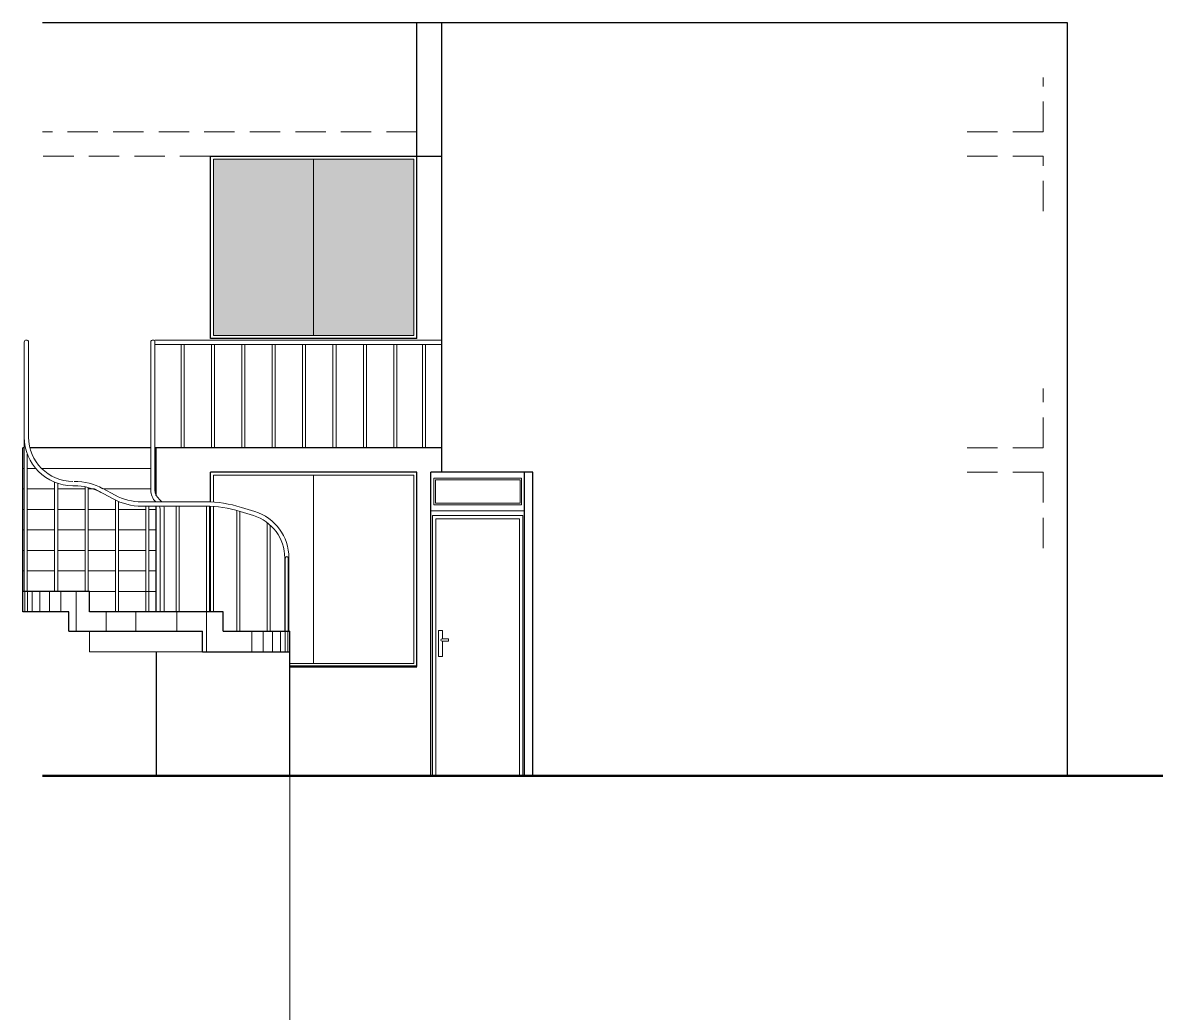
# Model space of a CAD drawing. Header units: millimetres. Extents: x 2033 to 2295, y 1536 to 1691.
# Drawn here: x 2180.61 to 2189.95, y 1559.63 to 1567.78 of the extents above; entities that cross this region are included whole.
import ezdxf

# ---------------------------------------------------------------- set-up
doc = ezdxf.new("R2010")
doc.units = ezdxf.units.MM
doc.linetypes.add('RAYITAS', pattern=[0.375, 0.25, -0.125])
for name, color, linetype, lineweight in [('Detalles', 245, 'Continuous', 13), ('muro bajo', 61, 'Continuous', 30), ('muroalto', 12, 'Continuous', 50), ('murolejos', 73, 'Continuous', 18), ('MUROS BAJOS', 80, 'Continuous', 25), ('Puertas y ventanas', 163, 'Continuous', 5), ('Texturas', 8, 'Continuous', 0)]:
    doc.layers.add(name, color=color, linetype=linetype, lineweight=lineweight)

msp = doc.modelspace()

# ---------------------------------------------------------------- hatches: boundary and pattern name
at = {"layer": 'Detalles', "linetype": 'Continuous'}
h = msp.add_hatch(color=256, dxfattribs=at)
h.dxf.hatch_style = 1
h.set_gradient(color1=(127, 191, 255), one_color=1, tint=1, name='CYLINDER')
h.paths.add_polyline_path([(2183.0095, 1566.6571), (2182.1845, 1566.6571), (2182.1845, 1565.2071), (2183.0095, 1565.2071)])
h.paths.add_polyline_path([(2183.8345, 1566.6571), (2183.0095, 1566.6571), (2183.0095, 1565.2071), (2183.8345, 1565.2071)])

# ---------------------------------------------------------------- linework, layer by layer
for p, q in [((2183.0095, 1565.2071), (2183.0095, 1566.6571)), ((2184.0645, 1565.1671), (2181.7037, 1565.1671)), ((2184.0645, 1565.1321), (2181.7037, 1565.1321)), ((2183.0095, 1564.0571), (2183.0095, 1562.5071)), ((2181.0387, 1563.9704), (2181.0277, 1563.9704)), ((2181.205, 1563.9439), (2181.3582, 1563.8616)), ((2181.2753, 1563.9459), (2181.3748, 1563.8925)), ((2182.1182, 1563.8371), (2181.5948, 1563.8371)), ((2182.1182, 1563.8021), (2181.5948, 1563.8021)), ((2182.4041, 1563.7588), (2182.5147, 1563.7245)), ((2182.4145, 1563.7922), (2182.5251, 1563.7579)), ((2182.7715, 1563.3759), (2182.7715, 1562.7717)), ((2182.8145, 1552.4048), (2182.8145, 1562.0431))]:
    msp.add_line(p, q, dxfattribs=at)
at = {"layer": 'Detalles'}
for p, q in [((2180.6277, 1564.3704), (2180.6277, 1565.1521)), ((2180.6627, 1564.3704), (2180.6627, 1565.1521)), ((2181.6687, 1563.9345), (2181.6687, 1565.1521)), ((2181.7037, 1563.9345), (2181.7037, 1565.1521)), ((2181.9187, 1564.2821), (2181.9187, 1565.1321)), ((2181.9437, 1564.2821), (2181.9437, 1565.1321)), ((2182.1688, 1564.2821), (2182.1688, 1565.1321)), ((2182.1938, 1564.2821), (2182.1938, 1565.1321)), ((2182.4187, 1564.2821), (2182.4187, 1565.1321)), ((2182.4187, 1564.2821), (2182.4187, 1565.1321)), ((2182.4437, 1564.2821), (2182.4437, 1565.1321)), ((2182.4437, 1564.2821), (2182.4437, 1565.1321)), ((2182.6688, 1564.2821), (2182.6688, 1565.1321)), ((2182.6938, 1564.2821), (2182.6938, 1565.1321)), ((2182.9187, 1564.2821), (2182.9187, 1565.1321)), ((2182.9187, 1564.2821), (2182.9187, 1565.1321)), ((2182.9437, 1564.2821), (2182.9437, 1565.1321)), ((2182.9437, 1564.2821), (2182.9437, 1565.1321)), ((2183.1687, 1564.2821), (2183.1687, 1565.1321)), ((2183.1687, 1564.2821), (2183.1687, 1565.1321)), ((2183.1937, 1564.2821), (2183.1937, 1565.1321)), ((2183.1937, 1564.2821), (2183.1937, 1565.1321)), ((2183.4187, 1564.2821), (2183.4187, 1565.1321)), ((2183.4437, 1564.2821), (2183.4437, 1565.1321)), ((2183.6687, 1564.2821), (2183.6687, 1565.1321)), ((2183.6937, 1564.2821), (2183.6937, 1565.1321)), ((2183.9067, 1564.2821), (2183.9067, 1565.1321)), ((2183.9317, 1564.2821), (2183.9317, 1565.1321)), ((2180.6277, 1563.1004), (2180.6277, 1564.3703)), ((2180.6527, 1563.1004), (2180.6527, 1564.2312)), ((2180.8777, 1563.1004), (2180.8777, 1563.9996)), ((2180.9027, 1563.1004), (2180.9027, 1563.9904)), ((2181.1278, 1563.1004), (2181.1278, 1563.9618)), ((2181.1528, 1563.1004), (2181.1528, 1563.9562)), ((2181.3777, 1562.9321), (2181.3777, 1563.8517)), ((2181.4027, 1562.9321), (2181.4027, 1563.8405)), ((2181.6278, 1562.9321), (2181.6278, 1563.8021)), ((2181.6528, 1562.9321), (2181.6528, 1563.8021)), ((2181.745, 1562.9321), (2181.745, 1563.7773)), ((2181.78, 1562.9321), (2181.78, 1563.7773)), ((2181.8778, 1562.9321), (2181.8778, 1563.8021)), ((2181.9028, 1562.9321), (2181.9028, 1563.8021)), ((2182.1277, 1562.9321), (2182.1277, 1563.8021)), ((2182.1527, 1562.9321), (2182.1527, 1563.8021)), ((2182.3778, 1562.7717), (2182.3778, 1563.767)), ((2182.4028, 1562.7717), (2182.4028, 1563.7592)), ((2182.6278, 1562.7717), (2182.6278, 1563.6662)), ((2182.6528, 1562.7717), (2182.6528, 1563.6453)), ((2182.7759, 1562.7717), (2182.7759, 1563.3744)), ((2182.8009, 1562.7717), (2182.8009, 1563.3744)), ((2182.8065, 1562.7717), (2182.8065, 1563.3759))]:
    msp.add_line(p, q, dxfattribs=at)
at = {"layer": 'Detalles', "linetype": 'Continuous'}
msp.add_lwpolyline([(2182.1845, 1565.2071), (2183.8345, 1565.2071), (2183.8345, 1566.6571), (2182.1845, 1566.6571)], close=True, dxfattribs=at)
for points in [[(2182.1845, 1563.8349), (2182.1845, 1564.0571), (2183.8345, 1564.0571), (2183.8345, 1562.5071), (2182.8145, 1562.5071)], [(2182.1845, 1562.9321), (2182.1845, 1563.7998)]]:
    msp.add_lwpolyline(points, dxfattribs=at)
for centre, radius, start, end in [((2180.6452, 1565.1521), 0.0175, 0, 180), ((2181.6862, 1565.1521), 0.0175, 0, 180), ((2181.0277, 1564.3704), 0.4, 180, 270), ((2181.0277, 1564.3704), 0.365, 180, 270), ((2181.0387, 1563.5054), 0.5, 61.75864, 90), ((2181.0387, 1563.5054), 0.465, 61.75864, 90), ((2181.5948, 1564.3021), 0.5, 241.75864, 270), ((2181.5948, 1564.3021), 0.465, 241.75864, 270), ((2181.8037, 1563.9345), 0.135, 180, 226.1526), ((2181.8037, 1563.9345), 0.1, 180, 231.7774), ((2181.68, 1563.7773), 0.1, 36.69983, 51.7774), ((2181.68, 1563.7773), 0.065, 0, 22.39305), ((2181.68, 1563.7773), 0.1, 0, 14.33689), ((2182.1182, 1562.8371), 1, 72.76575, 90), ((2182.1182, 1562.8371), 0.965, 72.76575, 90), ((2182.4065, 1563.3759), 0.4, 360, 72.76575), ((2182.4065, 1563.3759), 0.365, 360, 72.76575), ((2182.7884, 1563.3744), 0.0125, 0, 180)]:
    msp.add_arc(centre, radius, start, end, dxfattribs=at)
at = {"layer": 'muro bajo', "linetype": 'Continuous'}
for p, q in [((2189.2145, 1567.7821), (2183.8595, 1567.7821)), ((2183.8595, 1566.6821), (2183.8595, 1567.7821)), ((2184.0645, 1564.0821), (2184.0645, 1567.7821)), ((2189.2145, 1561.5821), (2189.2145, 1567.7821)), ((2182.1595, 1565.1821), (2182.1595, 1566.6821)), ((2182.1595, 1566.6821), (2183.8595, 1566.6821)), ((2183.8595, 1565.1821), (2183.8595, 1566.6821)), ((2183.8595, 1566.6821), (2184.0645, 1566.6821)), ((2183.8595, 1565.1821), (2182.1595, 1565.1821)), ((2180.6145, 1562.9321), (2180.6145, 1564.2821)), ((2180.6277, 1564.2821), (2180.6145, 1564.2821)), ((2181.6687, 1564.2821), (2180.6735, 1564.2821)), ((2181.6687, 1564.2821), (2180.778, 1564.2821)), ((2184.0645, 1564.2821), (2181.7037, 1564.2821)), ((2181.7145, 1564.2821), (2181.7037, 1564.2821)), ((2181.7145, 1563.8894), (2181.7145, 1564.2821)), ((2182.1595, 1563.8363), (2182.1595, 1564.0821)), ((2183.8595, 1564.0821), (2182.1595, 1564.0821)), ((2183.8595, 1562.4821), (2183.8595, 1564.0821)), ((2183.9755, 1561.5821), (2183.9755, 1564.0821)), ((2184.8145, 1564.0821), (2183.9755, 1564.0821)), ((2184.7445, 1561.5821), (2184.7445, 1564.0821)), ((2184.8145, 1561.5821), (2184.8145, 1564.0821)), ((2181.7145, 1562.9321), (2181.7145, 1563.8021)), ((2182.1595, 1562.9321), (2182.1595, 1563.8012)), ((2181.1645, 1563.1004), (2180.6145, 1563.1004)), ((2181.1645, 1562.9321), (2181.1645, 1563.1004)), ((2180.9958, 1562.9321), (2180.6145, 1562.9321)), ((2180.9958, 1562.7717), (2180.9958, 1562.9321)), ((2182.2645, 1562.9321), (2181.1645, 1562.9321)), ((2182.2645, 1562.7717), (2182.2645, 1562.9321)), ((2180.9958, 1562.7717), (2182.0958, 1562.7717)), ((2182.0958, 1562.603), (2182.0958, 1562.7717)), ((2182.2645, 1562.7717), (2182.8145, 1562.7717)), ((2182.8145, 1561.5821), (2182.8145, 1562.7717)), ((2181.7145, 1562.603), (2181.7145, 1561.5821)), ((2182.0958, 1562.603), (2182.8145, 1562.603)), ((2180.9794, 1561.5821), (2183.8011, 1561.5821))]:
    msp.add_line(p, q, dxfattribs=at)
at = {"layer": 'muroalto', "linetype": 'Continuous'}
for p, q in [((2183.8595, 1562.4821), (2182.8145, 1562.4821)), ((2192.6933, 1561.5821), (2180.778, 1561.5821))]:
    msp.add_line(p, q, dxfattribs=at)
at = {"layer": 'murolejos', "linetype": 'Continuous'}
for p, q in [((2180.6277, 1564.1126), (2180.6145, 1564.1126)), ((2180.7218, 1564.1126), (2180.6527, 1564.1126)), ((2181.6687, 1564.1126), (2180.7693, 1564.1126)), ((2181.7145, 1564.1126), (2181.7037, 1564.1126)), ((2180.6277, 1563.9439), (2180.6145, 1563.9439)), ((2180.8777, 1563.9439), (2180.6527, 1563.9439)), ((2181.1278, 1563.9439), (2180.9027, 1563.9439)), ((2181.205, 1563.9439), (2181.1528, 1563.9439)), ((2181.6687, 1563.9439), (2181.279, 1563.9439)), ((2181.7145, 1563.9439), (2181.7037, 1563.9439)), ((2180.6277, 1563.7752), (2180.6145, 1563.7752)), ((2180.8777, 1563.7752), (2180.6527, 1563.7752)), ((2181.1278, 1563.7752), (2180.9027, 1563.7752)), ((2181.3777, 1563.7752), (2181.1528, 1563.7752)), ((2181.6278, 1563.7752), (2181.4027, 1563.7752)), ((2181.7145, 1563.7752), (2181.6528, 1563.7752)), ((2180.6277, 1563.6065), (2180.6145, 1563.6065)), ((2180.8777, 1563.6065), (2180.6527, 1563.6065)), ((2181.1278, 1563.6065), (2180.9027, 1563.6065)), ((2181.3777, 1563.6065), (2181.1528, 1563.6065)), ((2181.6278, 1563.6065), (2181.4027, 1563.6065)), ((2181.7145, 1563.6065), (2181.6528, 1563.6065)), ((2180.6277, 1563.4378), (2180.6145, 1563.4378)), ((2180.8777, 1563.4378), (2180.6527, 1563.4378)), ((2181.1278, 1563.4378), (2180.9027, 1563.4378)), ((2181.3777, 1563.4378), (2181.1528, 1563.4378)), ((2181.6278, 1563.4378), (2181.4027, 1563.4378)), ((2181.7145, 1563.4378), (2181.6528, 1563.4378)), ((2180.6277, 1563.2691), (2180.6145, 1563.2691)), ((2180.8777, 1563.2691), (2180.6527, 1563.2691)), ((2181.1278, 1563.2691), (2180.9027, 1563.2691)), ((2181.3777, 1563.2691), (2181.1528, 1563.2691)), ((2181.6278, 1563.2691), (2181.4027, 1563.2691)), ((2181.7145, 1563.2691), (2181.6528, 1563.2691)), ((2181.1645, 1563.1004), (2181.3777, 1563.1004)), ((2181.4027, 1563.1004), (2181.7145, 1563.1004)), ((2181.1645, 1562.603), (2181.1645, 1562.7717)), ((2181.1645, 1562.603), (2182.0958, 1562.603))]:
    msp.add_line(p, q, dxfattribs=at)
at = {"layer": 'MUROS BAJOS', "linetype": 'Continuous'}
msp.add_line((2183.8595, 1567.7821), (2180.778, 1567.7821), dxfattribs=at)
at = {"layer": 'Puertas y ventanas'}
for p, q in [((2183.9755, 1561.5821), (2183.9755, 1564.0821)), ((2184.722, 1564.0332), (2183.998, 1564.0332)), ((2183.998, 1564.0332), (2183.998, 1563.8134)), ((2184.722, 1564.0332), (2184.722, 1563.8134)), ((2184.7445, 1561.5821), (2184.7445, 1564.0821)), ((2184.7086, 1564.0197), (2184.0114, 1564.0197)), ((2184.0114, 1564.0197), (2184.0114, 1563.8268)), ((2184.7086, 1564.0197), (2184.7086, 1563.8268)), ((2183.9755, 1563.7645), (2184.7445, 1563.7645)), ((2183.9755, 1563.7645), (2184.7445, 1563.7645)), ((2183.998, 1563.8134), (2184.722, 1563.8134)), ((2184.0114, 1563.8268), (2184.7086, 1563.8268)), ((2183.9877, 1561.5821), (2183.9877, 1563.7257)), ((2183.9877, 1563.7257), (2184.7323, 1563.7257)), ((2184.0168, 1561.5821), (2184.0168, 1563.6967)), ((2184.0168, 1563.6967), (2184.7032, 1563.6967)), ((2184.7032, 1561.5821), (2184.7032, 1563.6967)), ((2184.7323, 1561.5821), (2184.7323, 1563.7257)), ((2184.0385, 1562.5644), (2184.0385, 1562.7773)), ((2184.0385, 1562.7773), (2184.071, 1562.7773)), ((2184.071, 1562.7773), (2184.071, 1562.7096)), ((2184.0675, 1562.7096), (2184.1207, 1562.7096)), ((2184.1207, 1562.6902), (2184.0675, 1562.6902)), ((2184.071, 1562.6902), (2184.071, 1562.5644)), ((2184.1207, 1562.7096), (2184.1207, 1562.6902)), ((2184.071, 1562.5644), (2184.0385, 1562.5644))]:
    msp.add_line(p, q, dxfattribs=at)
msp.add_arc((2184.0675, 1562.6999), 0.00968, 90, 270, dxfattribs=at)
at = {"layer": 'Texturas', "linetype": 'RAYITAS'}
for p, q in [((2189.0145, 1566.8821), (2189.0145, 1567.3321)), ((2183.8595, 1566.8821), (2180.778, 1566.8821)), ((2189.0145, 1566.8821), (2188.3886, 1566.8821)), ((2182.1595, 1566.6821), (2180.778, 1566.6821)), ((2189.0145, 1566.6821), (2188.3886, 1566.6821)), ((2189.0145, 1566.2292), (2189.0145, 1566.6821)), ((2189.0145, 1564.2821), (2189.0145, 1564.7716)), ((2189.0145, 1564.2821), (2188.3886, 1564.2821)), ((2189.0145, 1564.0821), (2188.3886, 1564.0821)), ((2189.0145, 1563.4571), (2189.0145, 1564.0821))]:
    msp.add_line(p, q, dxfattribs=at)
at = {"layer": 'Texturas', "linetype": 'Continuous'}
for p, q in [((2180.6325, 1563.1004), (2180.6325, 1562.9321)), ((2180.6532, 1563.1004), (2180.6532, 1562.9321)), ((2180.6919, 1563.1004), (2180.6919, 1562.9321)), ((2180.7566, 1563.1004), (2180.7566, 1562.9321)), ((2180.835, 1563.1004), (2180.835, 1562.9321)), ((2180.9282, 1563.1004), (2180.9282, 1562.9321)), ((2181.0544, 1563.1004), (2181.0544, 1562.7717)), ((2181.3021, 1562.9321), (2181.3021, 1562.7717)), ((2181.5458, 1562.9321), (2181.5458, 1562.7717)), ((2181.8832, 1562.9321), (2181.8832, 1562.7717)), ((2182.1269, 1562.9321), (2182.1269, 1562.603)), ((2182.5008, 1562.7713), (2182.5008, 1562.603)), ((2182.5939, 1562.7713), (2182.5939, 1562.603)), ((2182.6723, 1562.7713), (2182.6723, 1562.603)), ((2182.737, 1562.7713), (2182.737, 1562.603)), ((2182.7758, 1562.7713), (2182.7758, 1562.603)), ((2182.7964, 1562.7713), (2182.7964, 1562.603))]:
    msp.add_line(p, q, dxfattribs=at)

doc.saveas('drawing.dxf')
